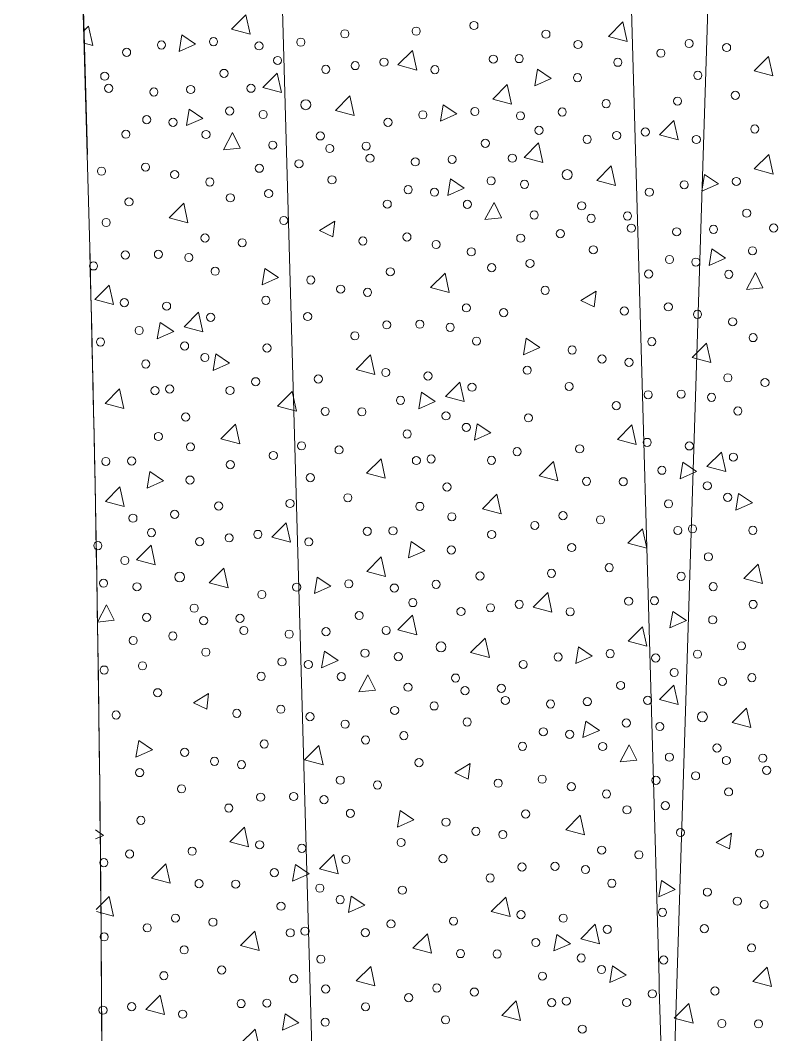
# Model space of a CAD drawing. Extents: x 2536801 to 2538856, y 7112140 to 7131569.
# Drawn here: x 2538040.98 to 2538071.21, y 7125179.48 to 7125220.16 of the extents above; entities that cross this region are included whole.
import ezdxf

# ---------------------------------------------------------------- set-up
doc = ezdxf.new("R2010")
doc.units = 0
doc.header["$LTSCALE"] = 100
doc.header["$MEASUREMENT"] = 0
for name, color, linetype, lineweight in [('D_BOC_XST', 4, 'Continuous', 13), ('D_EOS_RMP', 1, 'Continuous', 30), ('D_EOT_ML', 7, 'Continuous', 13), ('D_EOT_RMP', 1, 'Continuous', 13), ('D_FOC_XST', 4, 'Continuous', 30), ('D_RIPRAP_1', 7, 'Continuous', 0)]:
    doc.layers.add(name, color=color, linetype=linetype, lineweight=lineweight)

msp = doc.modelspace()

# ---------------------------------------------------------------- linework, layer by layer
at = {"layer": 'D_BOC_XST', "lineweight": 0}
msp.add_arc((2538067.205, 7125209.423), 59.333, 178.1749, 247.19161, dxfattribs=at)
at = {"layer": 'D_EOS_RMP'}
msp.add_line((2538035.86, 7125490.261), (2538043.662, 7125214.778), dxfattribs=at)
at = {"layer": 'D_EOT_ML'}
msp.add_line((2538066.913, 7125168.894), (2538160.452, 7128104.686), dxfattribs=at)
at = {"layer": 'D_EOT_RMP'}
for p, q in [((2538057.851, 7125490.883), (2538066.595, 7125182.154)), ((2538043.857, 7125490.487), (2538052.601, 7125181.757))]:
    msp.add_line(p, q, dxfattribs=at)
at = {"layer": 'D_EOT_RMP', "extrusion": (0, 0, -1)}
msp.add_arc((-2536552.261, 7125172.537), 1492, 178.377617, 181.824925, dxfattribs=at)
at = {"layer": 'D_EOT_RMP'}
for radius, start in [(1514, 1.120429), (1500, 358.175075)]:
    msp.add_arc((2536553.202, 7125139.289), radius, start, 1.622383, dxfattribs=at)
at = {"layer": 'D_FOC_XST'}
msp.add_arc((2538067.205, 7125209.423), 60, 178.1749, 247.48773, dxfattribs=at)
at = {"layer": 'D_RIPRAP_1', "color": 7, "linetype": 'Continuous', "lineweight": 0}
for p, q in [((2538052.983, 7125211.726), (2538053.596, 7125212.098)), ((2538053.596, 7125212.098), (2538053.52, 7125211.471)), ((2538053.52, 7125211.471), (2538052.983, 7125211.726)), ((2538063.471, 7125208.923), (2538064.084, 7125209.295)), ((2538064.084, 7125209.295), (2538064.008, 7125208.668)), ((2538064.008, 7125208.668), (2538063.471, 7125208.923)), ((2538047.923, 7125192.788), (2538048.535, 7125193.161)), ((2538048.535, 7125193.161), (2538048.459, 7125192.533)), ((2538048.459, 7125192.533), (2538047.923, 7125192.788)), ((2538058.41, 7125189.986), (2538059.023, 7125190.358)), ((2538059.023, 7125190.358), (2538058.947, 7125189.73)), ((2538058.947, 7125189.73), (2538058.41, 7125189.986)), ((2538068.898, 7125187.183), (2538069.511, 7125187.555)), ((2538069.511, 7125187.555), (2538069.435, 7125186.928)), ((2538069.435, 7125186.928), (2538068.898, 7125187.183))]:
    msp.add_line(p, q, dxfattribs=at)
at = {"layer": 'D_RIPRAP_1', "color": 7, "linetype": 'Continuous', "lineweight": 0, "flags": 128}
msp.add_lwpolyline([(2538239.134, 7125173.106, -0.01059), (2538242.367, 7125234.009), (2538042.985, 7125238.706), (2538043.662, 7125214.778, -0.01006), (2538044.155, 7125154.751, 0.000227), (2538044.204, 7125154.73, 0.094213), (2538065.879, 7125150.105), (2538221.899, 7125146.619, 0.08498), (2538238.368, 7125149.062)], format="xyb", close=True, dxfattribs=at)
for points in [[(2538050.204, 7125219.598), (2538049.452, 7125219.799), (2538050.032, 7125220.381)], [(2538065.332, 7125219.309), (2538064.58, 7125219.51), (2538065.16, 7125220.092)], [(2538047.352, 7125218.911), (2538047.462, 7125219.573), (2538048.011, 7125219.203)], [(2538056.884, 7125218.163), (2538056.132, 7125218.364), (2538056.712, 7125218.946)], [(2538071.173, 7125217.926), (2538070.421, 7125218.127), (2538071.001, 7125218.709)], [(2538061.618, 7125217.534), (2538061.728, 7125218.195), (2538062.277, 7125217.825)], [(2538051.456, 7125217.26), (2538050.705, 7125217.461), (2538051.285, 7125218.043)], [(2538060.692, 7125216.796), (2538059.94, 7125216.996), (2538060.52, 7125217.578)], [(2538054.374, 7125216.339), (2538053.622, 7125216.54), (2538054.202, 7125217.122)], [(2538047.641, 7125215.934), (2538047.751, 7125216.596), (2538048.3, 7125216.225)], [(2538057.84, 7125216.109), (2538057.95, 7125216.77), (2538058.499, 7125216.4)], [(2538067.372, 7125215.36), (2538066.62, 7125215.561), (2538067.2, 7125216.143)], [(2538049.801, 7125215.033), (2538049.135, 7125214.965), (2538049.499, 7125215.651)], [(2538061.944, 7125214.457), (2538061.193, 7125214.658), (2538061.773, 7125215.24)], [(2538071.18, 7125213.993), (2538070.428, 7125214.194), (2538071.008, 7125214.776)], [(2538064.862, 7125213.536), (2538064.11, 7125213.737), (2538064.69, 7125214.319)], [(2538058.129, 7125213.131), (2538058.239, 7125213.793), (2538058.788, 7125213.423)], [(2538068.328, 7125213.306), (2538068.438, 7125213.968), (2538068.987, 7125213.597)], [(2538047.705, 7125212.039), (2538046.954, 7125212.24), (2538047.534, 7125212.822)], [(2538060.289, 7125212.231), (2538059.623, 7125212.162), (2538059.986, 7125212.848)], [(2538068.617, 7125210.328), (2538068.727, 7125210.99), (2538069.276, 7125210.62)], [(2538050.681, 7125209.548), (2538050.792, 7125210.21), (2538051.341, 7125209.84)], [(2538070.777, 7125209.428), (2538070.111, 7125209.36), (2538070.474, 7125210.045)], [(2538058.193, 7125209.236), (2538057.442, 7125209.437), (2538058.022, 7125210.019)], [(2538044.714, 7125208.756), (2538043.963, 7125208.957), (2538044.543, 7125209.539)], [(2538048.305, 7125207.668), (2538047.554, 7125207.869), (2538048.133, 7125208.451)], [(2538046.477, 7125207.38), (2538046.588, 7125208.042), (2538047.137, 7125207.672)], [(2538061.169, 7125206.746), (2538061.28, 7125207.407), (2538061.829, 7125207.037)], [(2538068.681, 7125206.433), (2538067.93, 7125206.634), (2538068.51, 7125207.216)], [(2538048.715, 7125206.12), (2538048.826, 7125206.782), (2538049.375, 7125206.411)], [(2538055.202, 7125205.953), (2538054.451, 7125206.154), (2538055.031, 7125206.736)], [(2538058.793, 7125204.865), (2538058.041, 7125205.066), (2538058.621, 7125205.648)], [(2538045.136, 7125204.594), (2538044.384, 7125204.795), (2538044.964, 7125205.377)], [(2538052.055, 7125204.488), (2538051.304, 7125204.689), (2538051.884, 7125205.271)], [(2538056.965, 7125204.578), (2538057.075, 7125205.239), (2538057.624, 7125204.869)], [(2538049.783, 7125203.174), (2538049.031, 7125203.375), (2538049.611, 7125203.957)], [(2538059.203, 7125203.317), (2538059.314, 7125203.979), (2538059.863, 7125203.608)], [(2538065.69, 7125203.15), (2538064.939, 7125203.351), (2538065.518, 7125203.933)], [(2538069.281, 7125202.062), (2538068.529, 7125202.263), (2538069.109, 7125202.845)], [(2538055.624, 7125201.791), (2538054.872, 7125201.992), (2538055.452, 7125202.574)], [(2538062.543, 7125201.685), (2538061.792, 7125201.886), (2538062.372, 7125202.468)], [(2538067.453, 7125201.775), (2538067.563, 7125202.437), (2538068.112, 7125202.066)], [(2538046.069, 7125201.399), (2538046.179, 7125202.061), (2538046.728, 7125201.69)], [(2538045.143, 7125200.661), (2538044.391, 7125200.862), (2538044.971, 7125201.444)], [(2538060.271, 7125200.371), (2538059.519, 7125200.572), (2538060.099, 7125201.154)], [(2538069.691, 7125200.514), (2538069.802, 7125201.176), (2538070.351, 7125200.806)], [(2538051.823, 7125199.226), (2538051.071, 7125199.427), (2538051.651, 7125200.009)], [(2538066.112, 7125198.988), (2538065.36, 7125199.189), (2538065.94, 7125199.771)], [(2538046.395, 7125198.322), (2538045.644, 7125198.523), (2538046.224, 7125199.105)], [(2538056.557, 7125198.596), (2538056.667, 7125199.258), (2538057.216, 7125198.888)], [(2538055.631, 7125197.858), (2538054.879, 7125198.059), (2538055.459, 7125198.641)], [(2538070.759, 7125197.569), (2538070.007, 7125197.769), (2538070.587, 7125198.351)], [(2538049.313, 7125197.402), (2538048.561, 7125197.603), (2538049.141, 7125198.185)], [(2538052.779, 7125197.171), (2538052.889, 7125197.833), (2538053.438, 7125197.463)], [(2538062.311, 7125196.423), (2538061.559, 7125196.624), (2538062.139, 7125197.206)], [(2538044.741, 7125196.096), (2538044.074, 7125196.028), (2538044.438, 7125196.713)], [(2538056.883, 7125195.519), (2538056.132, 7125195.72), (2538056.712, 7125196.302)], [(2538067.045, 7125195.793), (2538067.155, 7125196.455), (2538067.704, 7125196.085)], [(2538066.119, 7125195.055), (2538065.367, 7125195.256), (2538065.947, 7125195.838)], [(2538059.801, 7125194.599), (2538059.049, 7125194.8), (2538059.629, 7125195.382)], [(2538063.267, 7125194.368), (2538063.377, 7125195.03), (2538063.926, 7125194.66)], [(2538053.068, 7125194.194), (2538053.178, 7125194.855), (2538053.727, 7125194.485)], [(2538055.229, 7125193.293), (2538054.562, 7125193.225), (2538054.926, 7125193.91)], [(2538067.371, 7125192.717), (2538066.62, 7125192.917), (2538067.2, 7125193.499)], [(2538070.289, 7125191.796), (2538069.537, 7125191.997), (2538070.117, 7125192.579)], [(2538063.556, 7125191.391), (2538063.666, 7125192.053), (2538064.215, 7125191.682)], [(2538045.62, 7125190.611), (2538045.731, 7125191.273), (2538046.28, 7125190.903)], [(2538053.132, 7125190.299), (2538052.381, 7125190.5), (2538052.961, 7125191.082)], [(2538065.716, 7125190.49), (2538065.05, 7125190.422), (2538065.414, 7125191.108)], [(2538056.108, 7125187.808), (2538056.219, 7125188.47), (2538056.768, 7125188.1)], [(2538063.62, 7125187.496), (2538062.869, 7125187.697), (2538063.449, 7125188.279)], [(2538050.141, 7125187.016), (2538049.39, 7125187.217), (2538049.97, 7125187.799)], [(2538053.732, 7125185.928), (2538052.981, 7125186.129), (2538053.561, 7125186.711)], [(2538046.994, 7125185.551), (2538046.243, 7125185.751), (2538046.823, 7125186.333)], [(2538051.904, 7125185.64), (2538052.015, 7125186.302), (2538052.564, 7125185.932)], [(2538066.596, 7125185.005), (2538066.707, 7125185.667), (2538067.256, 7125185.297)], [(2538054.142, 7125184.379), (2538054.253, 7125185.041), (2538054.802, 7125184.671)], [(2538060.629, 7125184.213), (2538059.878, 7125184.414), (2538060.458, 7125184.996)], [(2538050.563, 7125182.854), (2538049.812, 7125183.055), (2538050.391, 7125183.637)], [(2538064.22, 7125183.125), (2538063.469, 7125183.326), (2538064.048, 7125183.908)], [(2538057.482, 7125182.748), (2538056.731, 7125182.949), (2538057.311, 7125183.531)], [(2538062.392, 7125182.837), (2538062.503, 7125183.499), (2538063.052, 7125183.129)], [(2538055.21, 7125181.434), (2538054.458, 7125181.635), (2538055.038, 7125182.217)], [(2538064.63, 7125181.577), (2538064.741, 7125182.238), (2538065.29, 7125181.868)], [(2538071.117, 7125181.41), (2538070.366, 7125181.611), (2538070.946, 7125182.193)], [(2538046.762, 7125180.288), (2538046.01, 7125180.489), (2538046.59, 7125181.071)], [(2538061.051, 7125180.051), (2538060.299, 7125180.252), (2538060.879, 7125180.834)], [(2538067.97, 7125179.945), (2538067.219, 7125180.146), (2538067.799, 7125180.728)], [(2538051.496, 7125179.659), (2538051.606, 7125180.321), (2538052.155, 7125179.95)], [(2538050.57, 7125178.921), (2538049.818, 7125179.122), (2538050.398, 7125179.704)]]:
    msp.add_lwpolyline(points, close=True, dxfattribs=at)
for points in [[(2538043.522, 7125219.732), (2538043.714, 7125219.925), (2538043.886, 7125219.142), (2538043.536, 7125219.235)], [(2538043.99, 7125187.692), (2538044.314, 7125187.474), (2538043.995, 7125187.333)], [(2538044.029, 7125184.496), (2538044.55, 7125185.02), (2538044.722, 7125184.237), (2538044.03, 7125184.422)]]:
    msp.add_lwpolyline(points, dxfattribs=at)
at = {"layer": 'D_RIPRAP_1', "color": 7, "linetype": 'Continuous', "lineweight": 0}
for centre, radius in [((2538056.863, 7125219.719), 0.163), ((2538059.18, 7125219.949), 0.163), ((2538048.731, 7125219.301), 0.163), ((2538052.235, 7125219.281), 0.163), ((2538053.999, 7125219.615), 0.163), ((2538062.069, 7125219.601), 0.163), ((2538067.813, 7125219.227), 0.163), ((2538045.244, 7125218.87), 0.163), ((2538046.642, 7125219.167), 0.163), ((2538050.558, 7125219.129), 0.163), ((2538063.355, 7125219.185), 0.163), ((2538066.682, 7125218.838), 0.163), ((2538069.318, 7125219.063), 0.163), ((2538051.302, 7125218.547), 0.163), ((2538055.571, 7125218.479), 0.163), ((2538059.961, 7125218.601), 0.163), ((2538060.995, 7125218.621), 0.163), ((2538064.953, 7125218.474), 0.163), ((2538049.15, 7125218.027), 0.163), ((2538053.236, 7125218.188), 0.163), ((2538054.418, 7125218.34), 0.163), ((2538057.614, 7125218.179), 0.163), ((2538044.367, 7125217.914), 0.163), ((2538063.335, 7125217.855), 0.163), ((2538068.163, 7125217.952), 0.163), ((2538044.523, 7125217.428), 0.163), ((2538046.339, 7125217.282), 0.163), ((2538047.816, 7125217.38), 0.163), ((2538050.233, 7125217.431), 0.163), ((2538052.433, 7125216.771), 0.199), ((2538064.487, 7125216.812), 0.163), ((2538067.351, 7125216.916), 0.163), ((2538069.668, 7125217.146), 0.163), ((2538049.381, 7125216.52), 0.163), ((2538050.722, 7125216.379), 0.163), ((2538059.219, 7125216.498), 0.163), ((2538062.723, 7125216.478), 0.163), ((2538046.052, 7125216.17), 0.163), ((2538047.107, 7125216.066), 0.163), ((2538055.731, 7125216.067), 0.163), ((2538057.13, 7125216.365), 0.163), ((2538061.046, 7125216.326), 0.163), ((2538045.215, 7125215.588), 0.163), ((2538048.43, 7125215.578), 0.163), ((2538061.789, 7125215.744), 0.163), ((2538066.059, 7125215.676), 0.163), ((2538070.449, 7125215.799), 0.163), ((2538053.016, 7125215.52), 0.163), ((2538059.638, 7125215.224), 0.163), ((2538063.724, 7125215.385), 0.163), ((2538064.906, 7125215.537), 0.163), ((2538068.102, 7125215.376), 0.163), ((2538051.108, 7125215.152), 0.163), ((2538053.395, 7125215.017), 0.163), ((2538054.855, 7125215.111), 0.163), ((2538052.159, 7125214.403), 0.163), ((2538055.011, 7125214.625), 0.163), ((2538056.826, 7125214.479), 0.163), ((2538058.304, 7125214.577), 0.163), ((2538060.721, 7125214.628), 0.163), ((2538044.238, 7125214.107), 0.163), ((2538046.004, 7125214.27), 0.163), ((2538047.174, 7125213.97), 0.163), ((2538050.57, 7125214.223), 0.163), ((2538062.921, 7125213.968), 0.199), ((2538048.585, 7125213.673), 0.163), ((2538053.483, 7125213.758), 0.163), ((2538059.869, 7125213.718), 0.163), ((2538061.21, 7125213.577), 0.163), ((2538067.618, 7125213.562), 0.163), ((2538069.707, 7125213.695), 0.163), ((2538050.943, 7125213.209), 0.163), ((2538056.54, 7125213.367), 0.163), ((2538057.595, 7125213.263), 0.163), ((2538066.219, 7125213.265), 0.163), ((2538045.339, 7125212.874), 0.163), ((2538049.405, 7125213.038), 0.163), ((2538055.703, 7125212.786), 0.163), ((2538058.918, 7125212.775), 0.163), ((2538063.504, 7125212.717), 0.163), ((2538061.596, 7125212.349), 0.163), ((2538065.343, 7125212.309), 0.163), ((2538070.126, 7125212.421), 0.163), ((2538044.425, 7125212.048), 0.163), ((2538051.551, 7125212.129), 0.163), ((2538063.883, 7125212.214), 0.163), ((2538062.647, 7125211.601), 0.163), ((2538065.498, 7125211.822), 0.163), ((2538067.314, 7125211.676), 0.163), ((2538068.792, 7125211.774), 0.163), ((2538071.209, 7125211.826), 0.163), ((2538048.39, 7125211.426), 0.163), ((2538049.884, 7125211.235), 0.163), ((2538054.725, 7125211.304), 0.163), ((2538056.492, 7125211.467), 0.163), ((2538057.662, 7125211.167), 0.163), ((2538061.058, 7125211.421), 0.163), ((2538045.194, 7125210.746), 0.163), ((2538046.52, 7125210.772), 0.163), ((2538059.073, 7125210.871), 0.163), ((2538063.971, 7125210.955), 0.163), ((2538070.357, 7125210.915), 0.163), ((2538043.916, 7125210.307), 0.163), ((2538047.739, 7125210.645), 0.163), ((2538061.431, 7125210.406), 0.163), ((2538067.028, 7125210.564), 0.163), ((2538068.083, 7125210.461), 0.163), ((2538048.797, 7125210.095), 0.163), ((2538055.827, 7125210.072), 0.163), ((2538059.893, 7125210.235), 0.163), ((2538066.191, 7125209.983), 0.163), ((2538069.405, 7125209.972), 0.163), ((2538052.633, 7125209.741), 0.163), ((2538053.832, 7125209.377), 0.163), ((2538054.912, 7125209.246), 0.163), ((2538062.039, 7125209.326), 0.163), ((2538045.154, 7125208.835), 0.163), ((2538046.849, 7125208.695), 0.163), ((2538050.83, 7125208.927), 0.163), ((2538066.98, 7125208.664), 0.163), ((2538048.615, 7125208.246), 0.163), ((2538052.511, 7125208.277), 0.163), ((2538058.878, 7125208.623), 0.163), ((2538060.372, 7125208.433), 0.163), ((2538065.213, 7125208.501), 0.163), ((2538068.15, 7125208.364), 0.163), ((2538055.682, 7125207.943), 0.163), ((2538057.008, 7125207.969), 0.163), ((2538058.227, 7125207.842), 0.163), ((2538069.561, 7125208.068), 0.163), ((2538045.747, 7125207.718), 0.163), ((2538054.404, 7125207.504), 0.163), ((2538070.381, 7125207.433), 0.163), ((2538044.196, 7125207.259), 0.163), ((2538047.571, 7125207.096), 0.163), ((2538059.284, 7125207.293), 0.163), ((2538066.315, 7125207.269), 0.163), ((2538048.385, 7125206.634), 0.163), ((2538050.878, 7125207.016), 0.163), ((2538063.121, 7125206.938), 0.163), ((2538046.013, 7125206.372), 0.163), ((2538064.32, 7125206.574), 0.163), ((2538065.4, 7125206.443), 0.163), ((2538055.642, 7125206.032), 0.163), ((2538057.337, 7125205.892), 0.163), ((2538061.318, 7125206.124), 0.163), ((2538069.366, 7125205.82), 0.163), ((2538050.425, 7125205.663), 0.163), ((2538052.935, 7125205.774), 0.163), ((2538059.103, 7125205.443), 0.163), ((2538062.999, 7125205.474), 0.163), ((2538070.86, 7125205.63), 0.163), ((2538046.384, 7125205.306), 0.163), ((2538046.973, 7125205.37), 0.163), ((2538049.394, 7125205.313), 0.163), ((2538066.17, 7125205.14), 0.163), ((2538067.496, 7125205.167), 0.163), ((2538068.714, 7125205.04), 0.163), ((2538056.235, 7125204.915), 0.163), ((2538064.891, 7125204.701), 0.163), ((2538047.612, 7125204.247), 0.163), ((2538053.213, 7125204.473), 0.163), ((2538054.684, 7125204.456), 0.163), ((2538058.059, 7125204.293), 0.163), ((2538061.366, 7125204.213), 0.163), ((2538069.772, 7125204.49), 0.163), ((2538058.873, 7125203.832), 0.163), ((2538046.52, 7125203.467), 0.163), ((2538056.501, 7125203.569), 0.163), ((2538047.806, 7125203.05), 0.163), ((2538052.264, 7125203.093), 0.163), ((2538063.423, 7125202.972), 0.163), ((2538066.13, 7125203.23), 0.163), ((2538067.825, 7125203.089), 0.163), ((2538051.133, 7125202.704), 0.163), ((2538053.769, 7125202.929), 0.163), ((2538057.461, 7125202.567), 0.163), ((2538060.913, 7125202.86), 0.163), ((2538069.591, 7125202.64), 0.163), ((2538044.412, 7125202.467), 0.163), ((2538045.446, 7125202.486), 0.163), ((2538049.405, 7125202.34), 0.163), ((2538056.872, 7125202.503), 0.163), ((2538059.882, 7125202.51), 0.163), ((2538052.615, 7125201.817), 0.163), ((2538066.723, 7125202.113), 0.163), ((2538047.786, 7125201.72), 0.163), ((2538058.1, 7125201.444), 0.163), ((2538063.7, 7125201.67), 0.163), ((2538065.172, 7125201.653), 0.163), ((2538068.547, 7125201.491), 0.163), ((2538054.12, 7125201.011), 0.163), ((2538069.361, 7125201.029), 0.163), ((2538048.938, 7125200.678), 0.163), ((2538051.802, 7125200.782), 0.163), ((2538057.008, 7125200.664), 0.163), ((2538066.989, 7125200.766), 0.163), ((2538045.498, 7125200.191), 0.163), ((2538047.174, 7125200.344), 0.163), ((2538058.294, 7125200.248), 0.163), ((2538062.752, 7125200.29), 0.163), ((2538064.257, 7125200.126), 0.163), ((2538061.621, 7125199.901), 0.163), ((2538067.36, 7125199.7), 0.163), ((2538067.949, 7125199.765), 0.163), ((2538070.37, 7125199.707), 0.163), ((2538046.241, 7125199.61), 0.163), ((2538049.357, 7125199.402), 0.163), ((2538050.51, 7125199.541), 0.163), ((2538054.9, 7125199.664), 0.163), ((2538055.934, 7125199.684), 0.163), ((2538059.893, 7125199.537), 0.163), ((2538044.089, 7125199.09), 0.163), ((2538048.175, 7125199.25), 0.163), ((2538052.554, 7125199.241), 0.163), ((2538058.274, 7125198.918), 0.163), ((2538063.103, 7125199.014), 0.163), ((2538045.172, 7125198.494), 0.163), ((2538068.588, 7125198.641), 0.163), ((2538064.608, 7125198.208), 0.163), ((2538047.372, 7125197.833), 0.199), ((2538059.426, 7125197.875), 0.163), ((2538062.29, 7125197.979), 0.163), ((2538067.496, 7125197.861), 0.163), ((2538044.32, 7125197.583), 0.163), ((2538045.661, 7125197.442), 0.163), ((2538052.069, 7125197.427), 0.163), ((2538054.158, 7125197.56), 0.163), ((2538055.986, 7125197.389), 0.163), ((2538057.662, 7125197.541), 0.163), ((2538068.782, 7125197.445), 0.163), ((2538050.671, 7125197.13), 0.163), ((2538065.388, 7125196.861), 0.163), ((2538066.422, 7125196.881), 0.163), ((2538047.955, 7125196.583), 0.163), ((2538056.729, 7125196.807), 0.163), ((2538058.663, 7125196.447), 0.163), ((2538059.845, 7125196.6), 0.163), ((2538060.998, 7125196.739), 0.163), ((2538070.381, 7125196.734), 0.163), ((2538046.048, 7125196.215), 0.163), ((2538048.334, 7125196.08), 0.163), ((2538049.794, 7125196.174), 0.163), ((2538054.577, 7125196.287), 0.163), ((2538063.042, 7125196.439), 0.163), ((2538068.762, 7125196.115), 0.163), ((2538049.95, 7125195.687), 0.163), ((2538053.243, 7125195.639), 0.163), ((2538055.66, 7125195.691), 0.163), ((2538045.51, 7125195.286), 0.163), ((2538047.098, 7125195.466), 0.163), ((2538051.766, 7125195.541), 0.163), ((2538048.422, 7125194.82), 0.163), ((2538057.86, 7125195.031), 0.199), ((2538069.914, 7125195.072), 0.163), ((2538051.479, 7125194.43), 0.163), ((2538054.808, 7125194.78), 0.163), ((2538056.149, 7125194.639), 0.163), ((2538062.557, 7125194.624), 0.163), ((2538064.646, 7125194.757), 0.163), ((2538066.474, 7125194.586), 0.163), ((2538068.15, 7125194.738), 0.163), ((2538044.344, 7125194.101), 0.163), ((2538045.882, 7125194.271), 0.163), ((2538052.534, 7125194.326), 0.163), ((2538061.159, 7125194.327), 0.163), ((2538067.217, 7125194.004), 0.163), ((2538050.642, 7125193.848), 0.163), ((2538053.857, 7125193.838), 0.163), ((2538058.443, 7125193.78), 0.163), ((2538069.151, 7125193.645), 0.163), ((2538070.333, 7125193.797), 0.163), ((2538046.49, 7125193.192), 0.163), ((2538056.535, 7125193.412), 0.163), ((2538058.822, 7125193.277), 0.163), ((2538060.282, 7125193.371), 0.163), ((2538065.065, 7125193.484), 0.163), ((2538060.438, 7125192.884), 0.163), ((2538063.731, 7125192.837), 0.163), ((2538066.148, 7125192.888), 0.163), ((2538051.431, 7125192.53), 0.163), ((2538055.998, 7125192.483), 0.163), ((2538057.586, 7125192.663), 0.163), ((2538062.254, 7125192.739), 0.163), ((2538044.823, 7125192.298), 0.163), ((2538049.665, 7125192.366), 0.163), ((2538052.601, 7125192.23), 0.163), ((2538058.91, 7125192.017), 0.163), ((2538065.296, 7125191.977), 0.163), ((2538068.348, 7125192.228), 0.199), ((2538054.012, 7125191.933), 0.163), ((2538061.967, 7125191.627), 0.163), ((2538066.637, 7125191.836), 0.163), ((2538054.832, 7125191.298), 0.163), ((2538056.37, 7125191.469), 0.163), ((2538063.022, 7125191.523), 0.163), ((2538047.572, 7125190.804), 0.163), ((2538050.766, 7125191.134), 0.163), ((2538061.13, 7125191.045), 0.163), ((2538064.345, 7125191.035), 0.163), ((2538068.931, 7125190.977), 0.163), ((2538048.771, 7125190.44), 0.163), ((2538056.978, 7125190.389), 0.163), ((2538067.023, 7125190.609), 0.163), ((2538069.31, 7125190.474), 0.163), ((2538070.77, 7125190.568), 0.163), ((2538045.769, 7125189.99), 0.163), ((2538049.852, 7125190.308), 0.163), ((2538070.926, 7125190.082), 0.163), ((2538053.817, 7125189.685), 0.163), ((2538060.153, 7125189.563), 0.163), ((2538061.919, 7125189.727), 0.163), ((2538066.485, 7125189.68), 0.163), ((2538068.074, 7125189.86), 0.163), ((2538047.45, 7125189.339), 0.163), ((2538055.311, 7125189.495), 0.163), ((2538063.089, 7125189.427), 0.163), ((2538064.5, 7125189.13), 0.163), ((2538069.398, 7125189.215), 0.163), ((2538050.621, 7125189.005), 0.163), ((2538051.947, 7125189.032), 0.163), ((2538053.166, 7125188.905), 0.163), ((2538049.343, 7125188.567), 0.163), ((2538054.224, 7125188.355), 0.163), ((2538061.254, 7125188.331), 0.163), ((2538065.32, 7125188.495), 0.163), ((2538066.858, 7125188.666), 0.163), ((2538045.817, 7125188.078), 0.163), ((2538058.06, 7125188.001), 0.163), ((2538059.259, 7125187.637), 0.163), ((2538060.34, 7125187.505), 0.163), ((2538067.466, 7125187.586), 0.163), ((2538050.581, 7125187.095), 0.163), ((2538056.257, 7125187.187), 0.163), ((2538045.364, 7125186.725), 0.163), ((2538047.874, 7125186.837), 0.163), ((2538052.276, 7125186.955), 0.163), ((2538064.305, 7125186.882), 0.163), ((2538065.799, 7125186.692), 0.163), ((2538070.64, 7125186.761), 0.163), ((2538044.333, 7125186.376), 0.163), ((2538054.042, 7125186.505), 0.163), ((2538057.938, 7125186.537), 0.163), ((2538051.174, 7125185.978), 0.163), ((2538061.109, 7125186.203), 0.163), ((2538062.435, 7125186.229), 0.163), ((2538063.654, 7125186.102), 0.163), ((2538048.152, 7125185.535), 0.163), ((2538049.623, 7125185.519), 0.163), ((2538059.831, 7125185.764), 0.163), ((2538064.712, 7125185.552), 0.163), ((2538052.998, 7125185.356), 0.163), ((2538056.305, 7125185.275), 0.163), ((2538068.548, 7125185.198), 0.163), ((2538053.812, 7125184.894), 0.163), ((2538069.747, 7125184.834), 0.163), ((2538070.827, 7125184.703), 0.163), ((2538051.44, 7125184.632), 0.163), ((2538061.069, 7125184.292), 0.163), ((2538066.745, 7125184.384), 0.163), ((2538047.203, 7125184.155), 0.163), ((2538048.708, 7125183.991), 0.163), ((2538055.852, 7125183.922), 0.163), ((2538058.362, 7125184.034), 0.163), ((2538062.764, 7125184.152), 0.163), ((2538046.072, 7125183.766), 0.163), ((2538051.811, 7125183.566), 0.163), ((2538052.4, 7125183.63), 0.163), ((2538054.821, 7125183.573), 0.163), ((2538064.53, 7125183.703), 0.163), ((2538068.426, 7125183.734), 0.163), ((2538044.344, 7125183.402), 0.163), ((2538061.662, 7125183.175), 0.163), ((2538047.554, 7125182.88), 0.163), ((2538058.64, 7125182.732), 0.163), ((2538060.111, 7125182.716), 0.163), ((2538070.319, 7125182.961), 0.163), ((2538053.039, 7125182.507), 0.163), ((2538063.486, 7125182.553), 0.163), ((2538066.793, 7125182.473), 0.163), ((2538046.741, 7125181.844), 0.163), ((2538049.059, 7125182.074), 0.163), ((2538061.928, 7125181.829), 0.163), ((2538064.3, 7125182.091), 0.163), ((2538051.947, 7125181.726), 0.163), ((2538053.233, 7125181.31), 0.163), ((2538057.691, 7125181.353), 0.163), ((2538059.196, 7125181.189), 0.163), ((2538066.34, 7125181.12), 0.163), ((2538068.85, 7125181.231), 0.163), ((2538045.449, 7125180.604), 0.163), ((2538049.839, 7125180.727), 0.163), ((2538050.874, 7125180.746), 0.163), ((2538054.832, 7125180.599), 0.163), ((2538056.56, 7125180.963), 0.163), ((2538062.299, 7125180.763), 0.163), ((2538062.888, 7125180.827), 0.163), ((2538065.309, 7125180.77), 0.163), ((2538044.296, 7125180.465), 0.163), ((2538047.493, 7125180.304), 0.163), ((2538053.213, 7125179.98), 0.163), ((2538058.042, 7125180.077), 0.163), ((2538069.128, 7125179.93), 0.163), ((2538070.599, 7125179.913), 0.163), ((2538063.527, 7125179.704), 0.163)]:
    msp.add_circle(centre, radius, dxfattribs=at)

doc.saveas('drawing.dxf')
